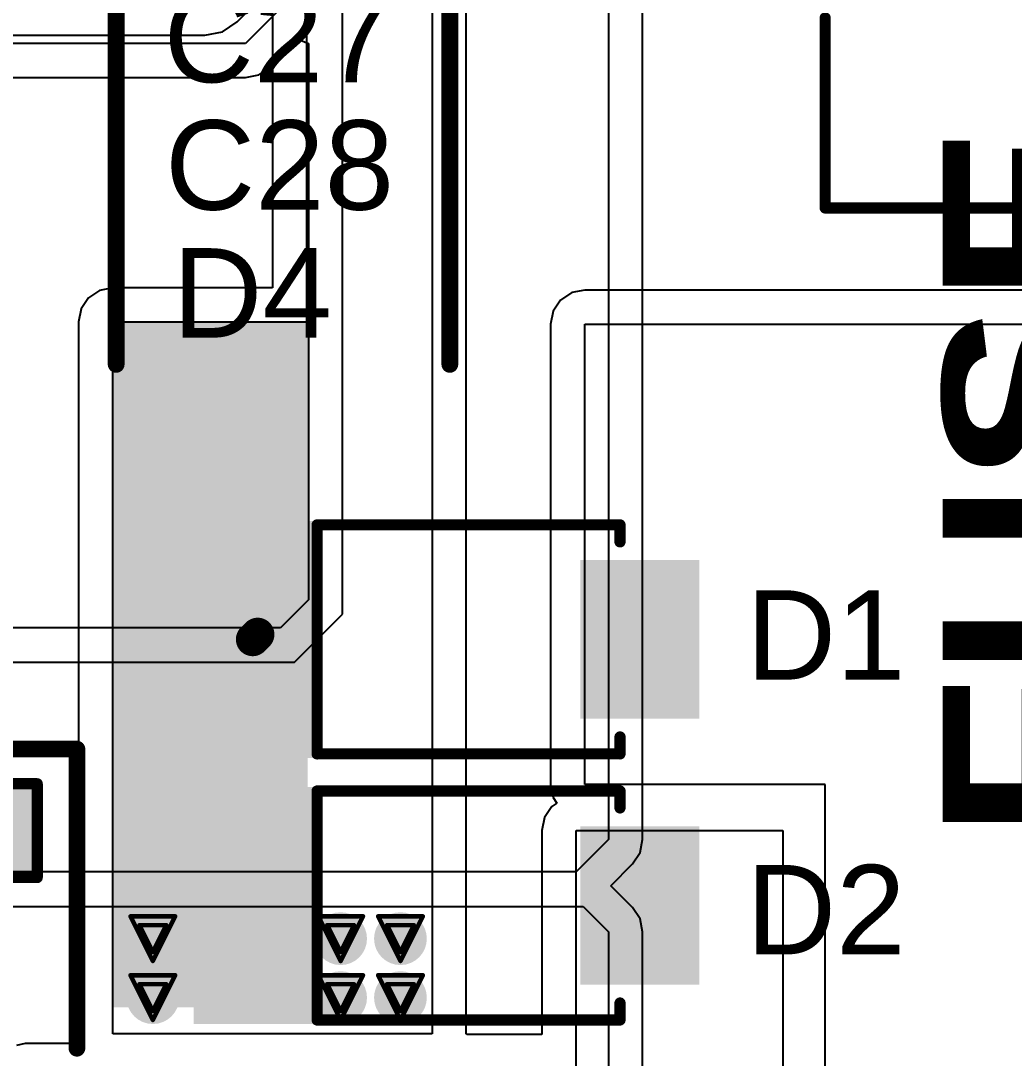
# Model space of a CAD drawing. Header units: inches. Extents: x -1 to 208, y -10 to 150.
# Drawn here: x 42.01 to 53.3, y 10.28 to 22.07 of the extents above; entities that cross this region are included whole.
import ezdxf

# ---------------------------------------------------------------- set-up
doc = ezdxf.new("R2010")
doc.units = ezdxf.units.IN
for name, color, linetype in [('Bottom Layer', 5, 'Continuous'), ('Drill Drawing', 1, 'Continuous'), ('Top Layer', 1, 'Continuous'), ('Top Overlay', 2, 'Continuous'), ('Top Paste', 8, 'Continuous'), ('Top Solder', 216, 'Continuous'), ('Via Holes', 16, 'Continuous')]:
    doc.layers.add(name, color=color, linetype=linetype)
doc.styles.add('Arial', font='', dxfattribs={"height": 0.2})
doc.styles.add('Arial Black_Bold', font='', dxfattribs={"height": 0.2})
doc.styles.get('Arial').set_extended_font_data('Arial')
doc.styles.get('Arial Black_Bold').set_extended_font_data('Arial Black', bold=True)

# ---------------------------------------------------------------- blocks, each defined once
blk = doc.blocks.new('SOD_128_104')
at = {"layer": 'Top Layer'}
for points in [[(-1.575, -0.85), (-2.825, -0.85), (-2.825, 0.85), (-1.575, 0.85)], [(2.825, -0.85), (1.575, -0.85), (1.575, 0.85), (2.825, 0.85)]]:
    blk.add_hatch(color=1, dxfattribs=at).paths.add_polyline_path(points)
at = {"layer": 'Top Overlay'}
for points in [[(-2.869, 0.889), (-1.466, 0.889), (-1.466, 1.346), (-2.869, 1.346)], [(-2.87, -1.346), (-1.467, -1.346), (-1.467, -0.889), (-2.87, -0.889)]]:
    blk.add_hatch(color=2, dxfattribs=at).paths.add_polyline_path(points)
at = {"layer": 'Top Paste'}
for points in [[(-1.575, -0.85), (-2.825, -0.85), (-2.825, 0.85), (-1.575, 0.85)], [(2.825, -0.85), (1.575, -0.85), (1.575, 0.85), (2.825, 0.85)]]:
    blk.add_hatch(color=8, dxfattribs=at).paths.add_polyline_path(points)
at = {"layer": 'Top Solder'}
for points in [[(-1.524, -0.901), (-2.876, -0.901), (-2.876, 0.901), (-1.524, 0.901)], [(2.876, -0.901), (1.524, -0.901), (1.524, 0.901), (2.876, 0.901)]]:
    blk.add_hatch(color=216, dxfattribs=at).paths.add_polyline_path(points)
at = {"layer": 'Top Overlay', "const_width": 0.127}
for points in [[(-1.467, 1.301), (1.976, 1.301)], [(-1.467, -1.301), (-1.467, 1.301)], [(1.976, 1.108), (1.976, 1.301)], [(1.976, -1.301), (1.976, -1.108)], [(-1.467, -1.301), (1.976, -1.301)]]:
    blk.add_lwpolyline(points, dxfattribs=at)
at = {"layer": 'Top Overlay', "const_width": 0.0635}
for points in [[(-1.499, 1.301, 1), (-1.435, 1.301, 1)], [(-1.499, 1.301, 1), (-1.435, 1.301, 1)], [(1.944, 1.301, 1), (2.008, 1.301, 1)], [(1.944, 1.301, 1), (2.008, 1.301, 1)], [(1.944, 1.108, 1), (2.008, 1.108, 1)], [(1.944, -1.108, 1), (2.008, -1.108, 1)], [(-1.499, -1.301, 1), (-1.435, -1.301, 1)], [(-1.499, -1.301, 1), (-1.435, -1.301, 1)], [(1.944, -1.301, 1), (2.008, -1.301, 1)], [(1.944, -1.301, 1), (2.008, -1.301, 1)]]:
    blk.add_lwpolyline(points, format="xyb", close=True, dxfattribs=at)
blk = doc.blocks.new('SOD_128_105')
at = {"layer": 'Top Layer'}
for points in [[(-1.575, -0.85), (-2.825, -0.85), (-2.825, 0.85), (-1.575, 0.85)], [(2.825, -0.85), (1.575, -0.85), (1.575, 0.85), (2.825, 0.85)]]:
    blk.add_hatch(color=1, dxfattribs=at).paths.add_polyline_path(points)
at = {"layer": 'Top Overlay'}
for points in [[(-2.869, 0.889), (-1.466, 0.889), (-1.466, 1.346), (-2.869, 1.346)], [(-2.87, -1.346), (-1.467, -1.346), (-1.467, -0.889), (-2.87, -0.889)]]:
    blk.add_hatch(color=2, dxfattribs=at).paths.add_polyline_path(points)
at = {"layer": 'Top Paste'}
for points in [[(-1.575, -0.85), (-2.825, -0.85), (-2.825, 0.85), (-1.575, 0.85)], [(2.825, -0.85), (1.575, -0.85), (1.575, 0.85), (2.825, 0.85)]]:
    blk.add_hatch(color=8, dxfattribs=at).paths.add_polyline_path(points)
at = {"layer": 'Top Solder'}
for points in [[(-1.524, -0.901), (-2.876, -0.901), (-2.876, 0.901), (-1.524, 0.901)], [(2.876, -0.901), (1.524, -0.901), (1.524, 0.901), (2.876, 0.901)]]:
    blk.add_hatch(color=216, dxfattribs=at).paths.add_polyline_path(points)
at = {"layer": 'Top Overlay', "const_width": 0.127}
for points in [[(-1.467, -1.301), (-1.467, 1.301)], [(-1.467, 1.301), (1.976, 1.301)], [(1.976, 1.108), (1.976, 1.301)], [(1.976, -1.301), (1.976, -1.108)], [(-1.467, -1.301), (1.976, -1.301)]]:
    blk.add_lwpolyline(points, dxfattribs=at)
at = {"layer": 'Top Overlay', "const_width": 0.0635}
for points in [[(-1.499, 1.301, 1), (-1.435, 1.301, 1)], [(-1.499, 1.301, 1), (-1.435, 1.301, 1)], [(1.944, 1.301, 1), (2.008, 1.301, 1)], [(1.944, 1.301, 1), (2.008, 1.301, 1)], [(1.944, 1.108, 1), (2.008, 1.108, 1)], [(1.944, -1.108, 1), (2.008, -1.108, 1)], [(-1.499, -1.301, 1), (-1.435, -1.301, 1)], [(-1.499, -1.301, 1), (-1.435, -1.301, 1)], [(1.944, -1.301, 1), (2.008, -1.301, 1)], [(1.944, -1.301, 1), (2.008, -1.301, 1)]]:
    blk.add_lwpolyline(points, format="xyb", close=True, dxfattribs=at)
blk = doc.blocks.new('GVT1C331M0607_137')
at = {"layer": 'Top Layer'}
for points in [[(-1.05, -0.8), (-4.55, -0.8), (-4.55, 0.8), (-1.05, 0.8)], [(4.55, -0.8), (1.05, -0.8), (1.05, 0.8), (4.55, 0.8)]]:
    blk.add_hatch(color=1, dxfattribs=at).paths.add_polyline_path(points)
at = {"layer": 'Top Paste'}
for points in [[(-1.05, -0.8), (-4.55, -0.8), (-4.55, 0.8), (-1.05, 0.8)], [(4.55, -0.8), (1.05, -0.8), (1.05, 0.8), (4.55, 0.8)]]:
    blk.add_hatch(color=8, dxfattribs=at).paths.add_polyline_path(points)
at = {"layer": 'Top Solder'}
for points in [[(-0.948, -0.902), (-4.652, -0.902), (-4.652, 0.902), (-0.948, 0.902)], [(4.652, -0.902), (0.948, -0.902), (0.948, 0.902), (4.652, 0.902)]]:
    blk.add_hatch(color=216, dxfattribs=at).paths.add_polyline_path(points)
at = {"layer": 'Top Overlay', "const_width": 0.127}
for points in [[(-2.337, 3.327), (-3.302, 2.362)], [(3.353, 3.327), (-2.337, 3.327)], [(3.353, 3.327), (3.353, 1.168)], [(-3.302, 2.362), (-3.302, 1.118)], [(-4.064, 1.727), (-4.064, 1.016)], [(-3.708, 1.372), (-4.42, 1.372)], [(-3.302, -1.118), (-3.302, -2.362)], [(3.353, -1.168), (3.353, -3.327)], [(-2.337, -3.327), (-3.302, -2.362)], [(3.353, -3.327), (-2.337, -3.327)]]:
    blk.add_lwpolyline(points, dxfattribs=at)
at = {"layer": 'Top Overlay', "const_width": 0.0635}
for points in [[(-2.369, 3.327, 1), (-2.305, 3.327, 1)], [(-2.369, 3.327, 1), (-2.305, 3.327, 1)], [(3.321, 3.327, 1), (3.385, 3.327, 1)], [(3.321, 3.327, 1), (3.385, 3.327, 1)], [(-3.334, 2.362, 1), (-3.27, 2.362, 1)], [(-3.334, 2.362, 1), (-3.27, 2.362, 1)], [(-4.096, 1.727, 1), (-4.032, 1.727, 1)], [(-4.451, 1.372, 1), (-4.388, 1.372, 1)], [(-3.74, 1.372, 1), (-3.677, 1.372, 1)], [(-3.334, 1.118, 1), (-3.27, 1.118, 1)], [(3.321, 1.168, 1), (3.385, 1.168, 1)], [(-4.096, 1.016, 1), (-4.032, 1.016, 1)], [(-3.334, -1.118, 1), (-3.27, -1.118, 1)], [(3.321, -1.168, 1), (3.385, -1.168, 1)], [(-3.334, -2.362, 1), (-3.27, -2.362, 1)], [(-3.334, -2.362, 1), (-3.27, -2.362, 1)], [(-2.369, -3.327, 1), (-2.305, -3.327, 1)], [(-2.369, -3.327, 1), (-2.305, -3.327, 1)], [(3.321, -3.327, 1), (3.385, -3.327, 1)], [(3.321, -3.327, 1), (3.385, -3.327, 1)]]:
    blk.add_lwpolyline(points, format="xyb", close=True, dxfattribs=at)
blk = doc.blocks.new('C___0603_168')
at = {"layer": 'Top Layer'}
for points in [[(-0.381, 0.445), (-0.381, -0.445), (-1.143, -0.445), (-1.143, 0.445)], [(1.143, 0.445), (1.143, -0.445), (0.381, -0.445), (0.381, 0.445)]]:
    blk.add_hatch(color=1, dxfattribs=at).paths.add_polyline_path(points)
at = {"layer": 'Top Paste'}
for points in [[(-0.381, 0.445), (-0.381, -0.445), (-1.143, -0.445), (-1.143, 0.445)], [(1.143, 0.445), (1.143, -0.445), (0.381, -0.445), (0.381, 0.445)]]:
    blk.add_hatch(color=8, dxfattribs=at).paths.add_polyline_path(points)
at = {"layer": 'Top Solder'}
for points in [[(-0.321, 0.504), (-0.321, -0.504), (-1.203, -0.504), (-1.203, 0.504)], [(1.203, 0.504), (1.203, -0.504), (0.321, -0.504), (0.321, 0.504)]]:
    blk.add_hatch(color=216, dxfattribs=at).paths.add_polyline_path(points)
at = {"layer": 'Top Overlay', "const_width": 0.127}
for points in [[(-1.245, 0.533), (-0.457, 0.533)], [(-1.245, -0.533), (-1.245, 0.533)], [(0.457, 0.533), (1.245, 0.533)], [(1.245, -0.533), (1.245, 0.533)], [(-1.245, -0.533), (-0.457, -0.533)], [(0.457, -0.533), (1.245, -0.533)]]:
    blk.add_lwpolyline(points, dxfattribs=at)
at = {"layer": 'Top Overlay', "const_width": 0.0635}
for points in [[(-1.276, 0.533, 1), (-1.213, 0.533, 1)], [(-1.276, 0.533, 1), (-1.213, 0.533, 1)], [(-0.489, 0.533, 1), (-0.425, 0.533, 1)], [(0.425, 0.533, 1), (0.489, 0.533, 1)], [(1.213, 0.533, 1), (1.276, 0.533, 1)], [(1.213, 0.533, 1), (1.276, 0.533, 1)], [(-1.276, -0.533, 1), (-1.213, -0.533, 1)], [(-1.276, -0.533, 1), (-1.213, -0.533, 1)], [(-0.489, -0.533, 1), (-0.425, -0.533, 1)], [(0.425, -0.533, 1), (0.489, -0.533, 1)], [(1.213, -0.533, 1), (1.276, -0.533, 1)], [(1.213, -0.533, 1), (1.276, -0.533, 1)]]:
    blk.add_lwpolyline(points, format="xyb", close=True, dxfattribs=at)

msp = doc.modelspace()

# ---------------------------------------------------------------- hatches: boundary and pattern name
at = {"layer": 'Bottom Layer'}
h = msp.add_hatch(color=5, dxfattribs=at)
edge = h.paths.add_edge_path()
edge.add_arc((43.513, 11.637), 0.3, 0, 360)
h = msp.add_hatch(color=5, dxfattribs=at)
edge = h.paths.add_edge_path()
edge.add_arc((45.647, 11.637), 0.3, 0, 360)
h = msp.add_hatch(color=5, dxfattribs=at)
edge = h.paths.add_edge_path()
edge.add_arc((46.327, 11.637), 0.3, 0, 360)
h = msp.add_hatch(color=5, dxfattribs=at)
edge = h.paths.add_edge_path()
edge.add_arc((43.513, 10.967), 0.3, 0, 360)
h = msp.add_hatch(color=5, dxfattribs=at)
edge = h.paths.add_edge_path()
edge.add_arc((45.647, 10.967), 0.3, 0, 360)
h = msp.add_hatch(color=5, dxfattribs=at)
edge = h.paths.add_edge_path()
edge.add_arc((46.327, 10.967), 0.3, 0, 360)
at = {"layer": 'Top Layer'}
for points in [[(43.057, 11.164), (45.272, 11.164), (45.272, 18.644), (43.057, 18.644)], [(43.057, 10.856), (45.272, 10.856), (45.272, 12.436), (43.057, 12.436)]]:
    msp.add_hatch(color=1, dxfattribs=at).paths.add_polyline_path(points)
h = msp.add_hatch(color=1, dxfattribs=at)
edge = h.paths.add_edge_path()
edge.add_arc((43.513, 11.637), 0.3, 0, 360)
h = msp.add_hatch(color=1, dxfattribs=at)
edge = h.paths.add_edge_path()
edge.add_arc((45.647, 11.637), 0.3, 0, 360)
h = msp.add_hatch(color=1, dxfattribs=at)
edge = h.paths.add_edge_path()
edge.add_arc((46.327, 11.637), 0.3, 0, 360)
h = msp.add_hatch(color=1, dxfattribs=at)
edge = h.paths.add_edge_path()
edge.add_arc((43.513, 10.967), 0.3, 0, 360)
h = msp.add_hatch(color=1, dxfattribs=at)
edge = h.paths.add_edge_path()
edge.add_arc((45.647, 10.967), 0.3, 0, 360)
h = msp.add_hatch(color=1, dxfattribs=at)
edge = h.paths.add_edge_path()
edge.add_arc((46.327, 10.967), 0.3, 0, 360)
at = {"layer": 'Via Holes'}
h = msp.add_hatch(color=7, dxfattribs=at)
edge = h.paths.add_edge_path()
edge.add_arc((43.513, 11.637), 0.15, 0, 360)
h = msp.add_hatch(color=7, dxfattribs=at)
edge = h.paths.add_edge_path()
edge.add_arc((45.647, 11.637), 0.15, 0, 360)
h = msp.add_hatch(color=7, dxfattribs=at)
edge = h.paths.add_edge_path()
edge.add_arc((46.327, 11.637), 0.15, 0, 360)
h = msp.add_hatch(color=7, dxfattribs=at)
edge = h.paths.add_edge_path()
edge.add_arc((43.513, 10.967), 0.15, 0, 360)
h = msp.add_hatch(color=7, dxfattribs=at)
edge = h.paths.add_edge_path()
edge.add_arc((45.647, 10.967), 0.15, 0, 360)
h = msp.add_hatch(color=7, dxfattribs=at)
edge = h.paths.add_edge_path()
edge.add_arc((46.327, 10.967), 0.15, 0, 360)

# ---------------------------------------------------------------- linework, layer by layer
at = {"layer": 'Bottom Layer'}
for p, q in [((48.692, 36.855), (48.692, 12.764)), ((49.08, 12.764), (49.08, 36.855)), ((45.669, 15.325), (45.669, 33.638)), ((45.168, 22.41), (44.567, 21.809)), ((44.567, 21.809), (36.198, 21.809)), ((44.842, 21.534), (45.163, 21.856)), ((45.163, 21.856), (45.281, 21.807)), ((45.281, 21.807), (45.281, 15.486)), ((44.716, 21.45), (44.842, 21.534)), ((36.198, 21.42), (44.567, 21.42)), ((44.567, 21.42), (44.716, 21.45)), ((45.281, 15.486), (44.962, 15.167)), ((45.123, 14.779), (45.669, 15.325)), ((44.962, 15.167), (18.259, 15.167)), ((18.259, 14.779), (45.123, 14.779)), ((48.692, 12.764), (48.323, 12.395)), ((49.051, 12.615), (49.08, 12.764)), ((48.966, 12.489), (49.051, 12.615)), ((48.323, 12.395), (18.186, 12.395)), ((48.717, 12.239), (48.966, 12.489)), ((48.966, 11.99), (48.717, 12.239)), ((17.905, 12.004), (48.403, 12.004)), ((48.403, 12.004), (48.692, 11.715)), ((49.051, 11.864), (48.966, 11.99)), ((49.08, 11.715), (49.051, 11.864)), ((48.692, 11.715), (48.692, 10.937)), ((49.08, 10.937), (49.08, 11.715)), ((48.692, 10.937), (48.692, 10.128)), ((49.08, 10.128), (49.08, 10.937))]:
    msp.add_line(p, q, dxfattribs=at)
at = {"layer": 'Drill Drawing', "const_width": 0.0508}
for points in [[(43.259, 11.891), (43.767, 11.891)], [(43.259, 11.891), (43.513, 11.383)], [(43.513, 11.383), (43.767, 11.891)], [(45.393, 11.891), (45.901, 11.891)], [(45.393, 11.891), (45.647, 11.383)], [(45.647, 11.383), (45.901, 11.891)], [(46.073, 11.891), (46.581, 11.891)], [(46.073, 11.891), (46.327, 11.383)], [(46.327, 11.383), (46.581, 11.891)], [(43.36, 11.79), (43.665, 11.79)], [(43.36, 11.79), (43.513, 11.485)], [(43.513, 11.485), (43.665, 11.79)], [(45.495, 11.79), (45.8, 11.79)], [(45.495, 11.79), (45.647, 11.485)], [(45.647, 11.485), (45.8, 11.79)], [(46.175, 11.79), (46.48, 11.79)], [(46.175, 11.79), (46.327, 11.485)], [(46.327, 11.485), (46.48, 11.79)], [(43.259, 11.221), (43.767, 11.221)], [(43.259, 11.221), (43.513, 10.713)], [(43.513, 10.713), (43.767, 11.221)], [(45.393, 11.221), (45.901, 11.221)], [(45.393, 11.221), (45.647, 10.713)], [(45.647, 10.713), (45.901, 11.221)], [(46.073, 11.221), (46.581, 11.221)], [(46.073, 11.221), (46.327, 10.713)], [(46.327, 10.713), (46.581, 11.221)], [(43.36, 11.119), (43.665, 11.119)], [(43.36, 11.119), (43.513, 10.815)], [(43.513, 10.815), (43.665, 11.119)], [(45.495, 11.119), (45.8, 11.119)], [(45.495, 11.119), (45.647, 10.815)], [(45.647, 10.815), (45.8, 11.119)], [(46.175, 11.119), (46.48, 11.119)], [(46.175, 11.119), (46.327, 10.815)], [(46.327, 10.815), (46.48, 11.119)]]:
    msp.add_lwpolyline(points, dxfattribs=at)
at = {"layer": 'Drill Drawing', "const_width": 0.0254}
for points in [[(43.246, 11.891, 1), (43.271, 11.891, 1)], [(43.246, 11.891, 1), (43.271, 11.891, 1)], [(43.754, 11.891, 1), (43.779, 11.891, 1)], [(43.754, 11.891, 1), (43.779, 11.891, 1)], [(45.381, 11.891, 1), (45.406, 11.891, 1)], [(45.381, 11.891, 1), (45.406, 11.891, 1)], [(45.889, 11.891, 1), (45.914, 11.891, 1)], [(45.889, 11.891, 1), (45.914, 11.891, 1)], [(46.061, 11.891, 1), (46.086, 11.891, 1)], [(46.061, 11.891, 1), (46.086, 11.891, 1)], [(46.569, 11.891, 1), (46.594, 11.891, 1)], [(46.569, 11.891, 1), (46.594, 11.891, 1)], [(43.348, 11.79, 1), (43.373, 11.79, 1)], [(43.348, 11.79, 1), (43.373, 11.79, 1)], [(43.652, 11.79, 1), (43.678, 11.79, 1)], [(43.652, 11.79, 1), (43.678, 11.79, 1)], [(45.482, 11.79, 1), (45.508, 11.79, 1)], [(45.482, 11.79, 1), (45.508, 11.79, 1)], [(45.787, 11.79, 1), (45.812, 11.79, 1)], [(45.787, 11.79, 1), (45.812, 11.79, 1)], [(46.162, 11.79, 1), (46.188, 11.79, 1)], [(46.162, 11.79, 1), (46.188, 11.79, 1)], [(46.467, 11.79, 1), (46.492, 11.79, 1)], [(46.467, 11.79, 1), (46.492, 11.79, 1)], [(43.5, 11.485, 1), (43.525, 11.485, 1)], [(43.5, 11.485, 1), (43.525, 11.485, 1)], [(45.635, 11.485, 1), (45.66, 11.485, 1)], [(45.635, 11.485, 1), (45.66, 11.485, 1)], [(46.315, 11.485, 1), (46.34, 11.485, 1)], [(46.315, 11.485, 1), (46.34, 11.485, 1)], [(43.5, 11.383, 1), (43.525, 11.383, 1)], [(43.5, 11.383, 1), (43.525, 11.383, 1)], [(45.635, 11.383, 1), (45.66, 11.383, 1)], [(45.635, 11.383, 1), (45.66, 11.383, 1)], [(46.315, 11.383, 1), (46.34, 11.383, 1)], [(46.315, 11.383, 1), (46.34, 11.383, 1)], [(43.246, 11.221, 1), (43.271, 11.221, 1)], [(43.246, 11.221, 1), (43.271, 11.221, 1)], [(43.754, 11.221, 1), (43.779, 11.221, 1)], [(43.754, 11.221, 1), (43.779, 11.221, 1)], [(45.381, 11.221, 1), (45.406, 11.221, 1)], [(45.381, 11.221, 1), (45.406, 11.221, 1)], [(45.889, 11.221, 1), (45.914, 11.221, 1)], [(45.889, 11.221, 1), (45.914, 11.221, 1)], [(46.061, 11.221, 1), (46.086, 11.221, 1)], [(46.061, 11.221, 1), (46.086, 11.221, 1)], [(46.569, 11.221, 1), (46.594, 11.221, 1)], [(46.569, 11.221, 1), (46.594, 11.221, 1)], [(43.348, 11.119, 1), (43.373, 11.119, 1)], [(43.348, 11.119, 1), (43.373, 11.119, 1)], [(43.652, 11.119, 1), (43.678, 11.119, 1)], [(43.652, 11.119, 1), (43.678, 11.119, 1)], [(45.482, 11.119, 1), (45.508, 11.119, 1)], [(45.482, 11.119, 1), (45.508, 11.119, 1)], [(45.787, 11.119, 1), (45.812, 11.119, 1)], [(45.787, 11.119, 1), (45.812, 11.119, 1)], [(46.162, 11.119, 1), (46.188, 11.119, 1)], [(46.162, 11.119, 1), (46.188, 11.119, 1)], [(46.467, 11.119, 1), (46.492, 11.119, 1)], [(46.467, 11.119, 1), (46.492, 11.119, 1)], [(43.5, 10.815, 1), (43.525, 10.815, 1)], [(43.5, 10.815, 1), (43.525, 10.815, 1)], [(43.5, 10.713, 1), (43.525, 10.713, 1)], [(43.5, 10.713, 1), (43.525, 10.713, 1)], [(45.635, 10.815, 1), (45.66, 10.815, 1)], [(45.635, 10.815, 1), (45.66, 10.815, 1)], [(45.635, 10.713, 1), (45.66, 10.713, 1)], [(45.635, 10.713, 1), (45.66, 10.713, 1)], [(46.315, 10.815, 1), (46.34, 10.815, 1)], [(46.315, 10.815, 1), (46.34, 10.815, 1)], [(46.315, 10.713, 1), (46.34, 10.713, 1)], [(46.315, 10.713, 1), (46.34, 10.713, 1)]]:
    msp.add_lwpolyline(points, format="xyb", close=True, dxfattribs=at)
at = {"layer": 'Top Layer'}
for p, q in [((46.686, 36.246), (46.686, 10.554)), ((45.263, 18.644), (45.263, 33.655)), ((47.075, 10.554), (47.075, 24.141)), ((44.471, 22.053), (44.747, 22.33)), ((44.874, 22.277), (44.874, 19.032)), ((44.303, 21.941), (44.471, 22.053)), ((44.105, 21.902), (44.303, 21.941)), ((31.479, 21.902), (44.105, 21.902)), ((42.908, 19.002), (42.782, 18.918)), ((43.057, 19.032), (42.908, 19.002)), ((44.874, 19.032), (43.057, 19.032)), ((48.422, 19.006), (48.274, 18.977)), ((54.432, 19.006), (48.422, 19.006)), ((42.782, 18.918), (42.698, 18.792)), ((48.148, 18.893), (48.064, 18.767)), ((48.274, 18.977), (48.148, 18.893)), ((42.698, 18.792), (42.669, 18.644)), ((48.064, 18.767), (48.034, 18.618)), ((42.669, 18.644), (42.669, 10.554)), ((43.057, 10.554), (43.057, 18.644)), ((43.057, 18.644), (45.263, 18.644)), ((48.034, 18.618), (48.034, 13.388)), ((48.422, 13.388), (48.422, 18.618)), ((48.422, 18.618), (54.432, 18.618)), ((48.034, 13.388), (48.064, 13.239)), ((51.156, 13.388), (48.422, 13.388)), ((51.156, 8.339), (51.156, 13.388)), ((48.064, 13.239), (48.105, 13.177)), ((48.048, 13.139), (47.964, 13.013)), ((48.105, 13.177), (48.048, 13.139)), ((47.964, 13.013), (47.934, 12.864)), ((47.934, 12.864), (47.934, 10.547)), ((48.323, 10.159), (48.323, 12.864)), ((48.323, 12.864), (50.673, 12.864)), ((50.673, 12.864), (50.673, 8.339)), ((42.671, 10.543), (42.59, 10.444)), ((42.669, 10.554), (42.671, 10.543)), ((46.686, 10.554), (43.057, 10.554)), ((47.081, 10.547), (47.075, 10.554)), ((47.934, 10.547), (47.081, 10.547)), ((42.06, 10.444), (41.961, 10.425)), ((42.59, 10.444), (42.06, 10.444))]:
    msp.add_line(p, q, dxfattribs=at)
at = {"layer": 'Top Layer', "const_width": 0.381}
msp.add_lwpolyline([(44.647, 15.037), (44.704, 15.093)], dxfattribs=at)
at = {"layer": 'Top Layer', "const_width": 0.191}
for points in [[(44.552, 15.037, 1), (44.743, 15.037, 1)], [(44.609, 15.093, 1), (44.799, 15.093, 1)]]:
    msp.add_lwpolyline(points, format="xyb", close=True, dxfattribs=at)
at = {"layer": 'Top Overlay', "const_width": 0.191}
for points in [[(43.096, 18.161), (43.096, 22.911)], [(46.888, 18.161), (46.888, 22.911)], [(39.243, 13.791), (42.65, 13.791)], [(42.65, 10.392), (42.65, 13.791)]]:
    msp.add_lwpolyline(points, dxfattribs=at)
at = {"layer": 'Top Overlay', "const_width": 0.0953}
for points in [[(43.048, 18.161, 1), (43.143, 18.161, 1)], [(46.841, 18.161, 1), (46.936, 18.161, 1)], [(42.602, 13.791, 1), (42.697, 13.791, 1)], [(42.602, 13.791, 1), (42.697, 13.791, 1)], [(42.602, 10.392, 1), (42.697, 10.392, 1)]]:
    msp.add_lwpolyline(points, format="xyb", close=True, dxfattribs=at)

# ---------------------------------------------------------------- block references
at = {"rotation": 180}
msp.add_blockref('GVT1C331M0607_137', (54.508, 23.266), dxfattribs=at)
for name, p in [('SOD_128_105', (46.847, 15.037)), ('C___0603_168', (40.954, 12.864)), ('SOD_128_104', (46.847, 12.014))]:
    msp.add_blockref(name, p)

# ---------------------------------------------------------------- texts
at = {"layer": 'Top Overlay', "style": 'Arial'}
for s, p in [('C27', (43.635, 21.367)), ('C28', (43.651, 19.919)), ('D4', (43.734, 18.466)), ('D1', (50.255, 14.58)), ('D2', (50.255, 11.459))]:
    msp.add_text(s, height=1.016, dxfattribs=at).set_placement(p)
at = {"layer": 'Top Overlay', "style": 'Arial Black_Bold'}
msp.add_text('FUSE', height=1.905, rotation=90, dxfattribs=at).set_placement((54.397, 12.759))

doc.saveas('drawing.dxf')
